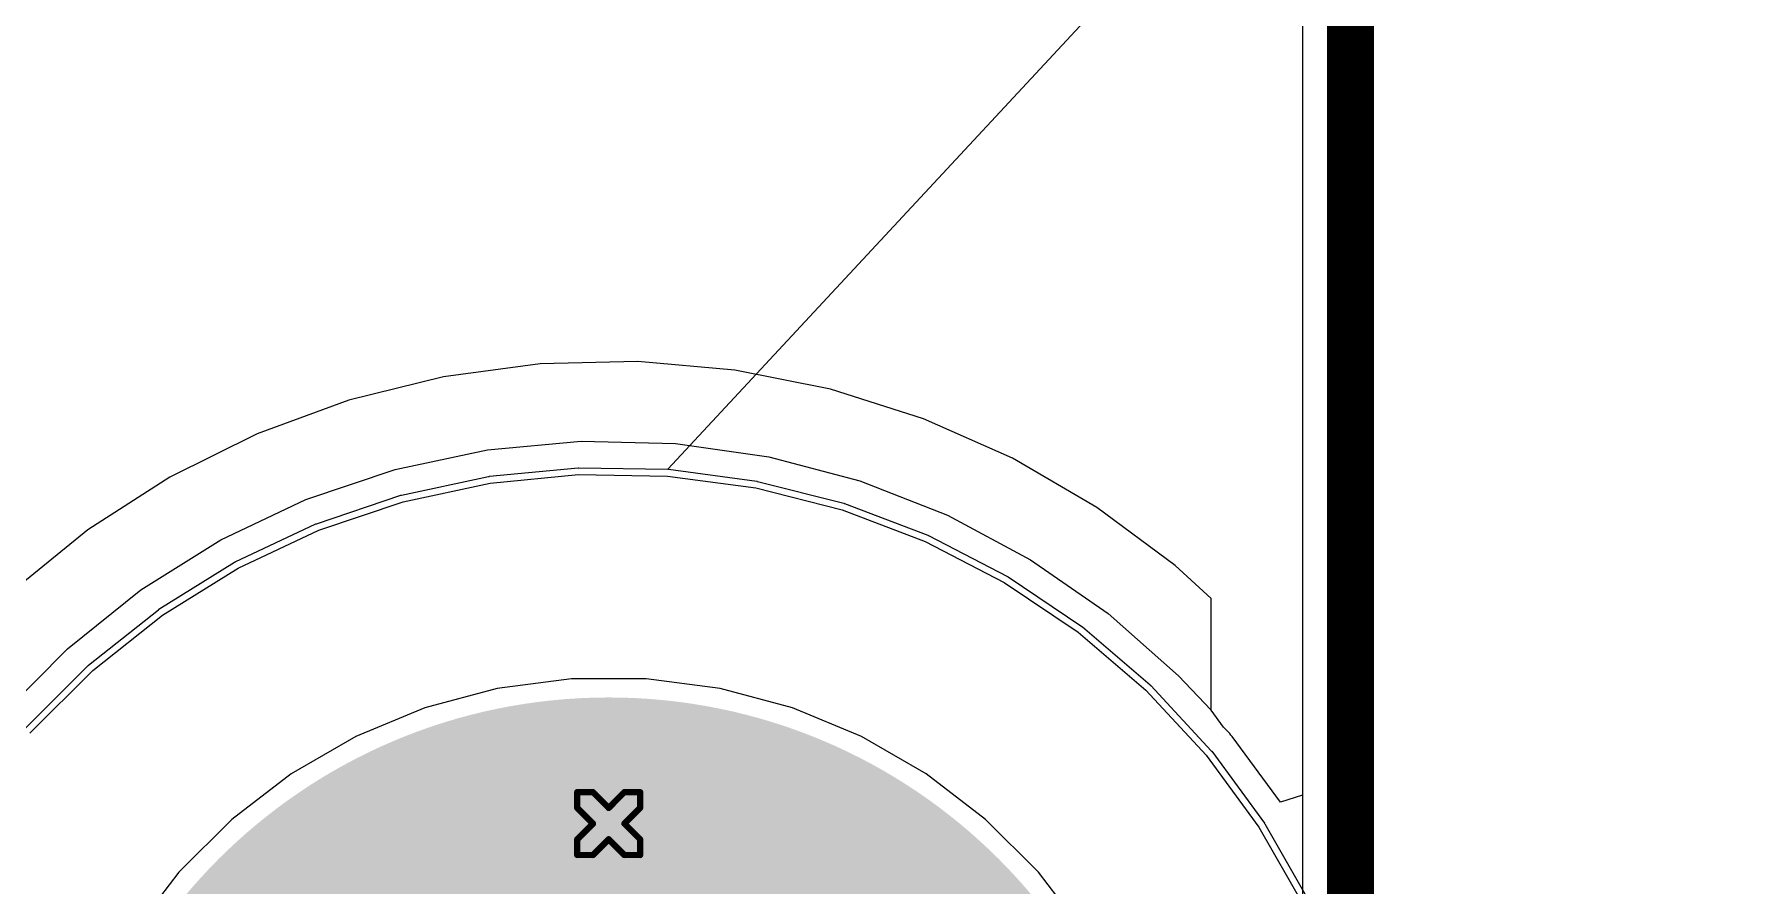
# Model space of a CAD drawing. Header units: inches. Extents: x 0 to 5379, y 0 to 5429.
# Drawn here: x 339.35 to 353.13, y 8.94 to 15.83 of the extents above; entities that cross this region are included whole.
import ezdxf

# ---------------------------------------------------------------- set-up
doc = ezdxf.new("R2010")
doc.units = ezdxf.units.IN
for name, color, linetype in [('Board Outline', 216, 'Continuous'), ('Bottom Layer', 5, 'Continuous'), ('Bottom Solder', 6, 'Continuous'), ('Drill Drawing', 1, 'Continuous'), ('GND01', 16, 'Continuous'), ('GND02', 76, 'Continuous'), ('Multi-Layer', 9, 'Continuous'), ('PWR', 156, 'Continuous'), ('SIG 01', 90, 'Continuous'), ('Top Layer', 1, 'Continuous'), ('Top Solder', 216, 'Continuous'), ('Via Holes', 16, 'Continuous')]:
    doc.layers.add(name, color=color, linetype=linetype)

msp = doc.modelspace()

# ---------------------------------------------------------------- hatches: boundary and pattern name
at = {"layer": 'Bottom Layer'}
h = msp.add_hatch(color=5, dxfattribs=at)
edge = h.paths.add_edge_path()
edge.add_arc((344, 6), 4.36, 0, 360)
h = msp.add_hatch(color=5, dxfattribs=at)
edge = h.paths.add_edge_path()
edge.add_arc((344, 9.442), 0.3, 0, 360)
at = {"layer": 'Bottom Solder'}
h = msp.add_hatch(color=6, dxfattribs=at)
edge = h.paths.add_edge_path()
edge.add_arc((344, 6), 4.462, 0, 360)
h = msp.add_hatch(color=6, dxfattribs=at)
edge = h.paths.add_edge_path()
edge.add_arc((344, 9.442), 0.402, 0, 360)
at = {"layer": 'GND01'}
h = msp.add_hatch(color=16, dxfattribs=at)
edge = h.paths.add_edge_path()
edge.add_arc((344, 6), 4.36, 0, 360)
h = msp.add_hatch(color=16, dxfattribs=at)
edge = h.paths.add_edge_path()
edge.add_arc((344, 9.442), 0.3, 0, 360)
at = {"layer": 'GND02'}
h = msp.add_hatch(color=76, dxfattribs=at)
edge = h.paths.add_edge_path()
edge.add_arc((344, 6), 4.36, 0, 360)
h = msp.add_hatch(color=76, dxfattribs=at)
edge = h.paths.add_edge_path()
edge.add_arc((344, 9.442), 0.3, 0, 360)
at = {"layer": 'Multi-Layer'}
h = msp.add_hatch(color=9, dxfattribs=at)
edge = h.paths.add_edge_path()
edge.add_arc((344, 6), 4.36, 0, 360)
at = {"layer": 'PWR'}
h = msp.add_hatch(color=156, dxfattribs=at)
edge = h.paths.add_edge_path()
edge.add_arc((344, 6), 4.36, 0, 360)
h = msp.add_hatch(color=156, dxfattribs=at)
edge = h.paths.add_edge_path()
edge.add_arc((344, 9.442), 0.3, 0, 360)
at = {"layer": 'SIG 01'}
h = msp.add_hatch(color=90, dxfattribs=at)
edge = h.paths.add_edge_path()
edge.add_arc((344, 6), 4.36, 0, 360)
h = msp.add_hatch(color=90, dxfattribs=at)
edge = h.paths.add_edge_path()
edge.add_arc((344, 9.442), 0.3, 0, 360)
at = {"layer": 'Top Layer'}
h = msp.add_hatch(color=1, dxfattribs=at)
edge = h.paths.add_edge_path()
edge.add_arc((344, 6), 4.36, 0, 360)
h = msp.add_hatch(color=1, dxfattribs=at)
edge = h.paths.add_edge_path()
edge.add_arc((344, 9.442), 0.3, 0, 360)
at = {"layer": 'Top Solder'}
h = msp.add_hatch(color=216, dxfattribs=at)
edge = h.paths.add_edge_path()
edge.add_arc((344, 6), 4.462, 0, 360)
h = msp.add_hatch(color=216, dxfattribs=at)
edge = h.paths.add_edge_path()
edge.add_arc((344, 9.442), 0.402, 0, 360)
at = {"layer": 'Via Holes'}
h = msp.add_hatch(color=7, dxfattribs=at)
edge = h.paths.add_edge_path()
edge.add_arc((344, 9.442), 0.15, 0, 360)

# ---------------------------------------------------------------- linework, layer by layer
at = {"layer": 'Board Outline'}
msp.add_lwpolyline([(350, 0, 0.381, 0.381, 0), (350, 220, 0.381, 0.381, 0)], format="xyseb", dxfattribs=at)
at = {"layer": 'Bottom Layer'}
for p, q in [((349.612, 58.96), (349.612, 9.671)), ((343.446, 13.16), (342.664, 13.056)), ((343.446, 13.16), (342.664, 13.056)), ((344.235, 13.178), (343.446, 13.16)), ((344.235, 13.178), (343.446, 13.16)), ((345.02, 13.109), (344.235, 13.178)), ((345.02, 13.109), (344.235, 13.178)), ((345.794, 12.954), (345.02, 13.109)), ((345.794, 12.954), (345.02, 13.109)), ((342.664, 13.056), (341.898, 12.867)), ((342.664, 13.056), (341.898, 12.867)), ((346.546, 12.715), (345.794, 12.954)), ((346.546, 12.715), (345.794, 12.954)), ((341.898, 12.867), (341.158, 12.595)), ((341.898, 12.867), (341.158, 12.595)), ((347.267, 12.396), (346.546, 12.715)), ((347.267, 12.396), (346.546, 12.715)), ((341.158, 12.595), (340.452, 12.244)), ((341.158, 12.595), (340.452, 12.244)), ((342.274, 12.306), (343.019, 12.464)), ((343.019, 12.464), (343.778, 12.534)), ((343.778, 12.534), (344.54, 12.516)), ((344.54, 12.516), (345.295, 12.409)), ((345.295, 12.409), (346.032, 12.214)), ((341.552, 12.062), (342.274, 12.306)), ((343.041, 12.196), (343.757, 12.265)), ((343.757, 12.265), (344.477, 12.252)), ((347.948, 11.999), (347.267, 12.396)), ((347.948, 11.999), (347.267, 12.396)), ((340.452, 12.244), (339.788, 11.817)), ((340.452, 12.244), (339.788, 11.817)), ((342.337, 12.045), (343.041, 12.196)), ((344.477, 12.252), (345.19, 12.156)), ((345.19, 12.156), (345.888, 11.979)), ((346.032, 12.214), (346.741, 11.936)), ((340.863, 11.736), (341.552, 12.062)), ((341.655, 11.815), (342.337, 12.045)), ((348.583, 11.53), (347.948, 11.999)), ((348.583, 11.53), (347.948, 11.999)), ((345.888, 11.979), (346.561, 11.723)), ((346.741, 11.936), (347.413, 11.576)), ((339.788, 11.817), (339.176, 11.32)), ((339.788, 11.817), (339.176, 11.32)), ((340.217, 11.332), (340.863, 11.736)), ((341.004, 11.508), (341.655, 11.815)), ((346.561, 11.723), (347.2, 11.392)), ((347.413, 11.576), (348.039, 11.141)), ((340.392, 11.128), (341.004, 11.508)), ((348.872, 11.262), (348.583, 11.53)), ((348.872, 11.262), (348.583, 11.53)), ((339.622, 10.856), (340.217, 11.332)), ((347.2, 11.392), (347.797, 10.99)), ((348.872, 10.36), (348.872, 11.262)), ((348.872, 10.759), (348.872, 11.262)), ((339.828, 10.681), (340.392, 11.128)), ((348.039, 11.141), (348.61, 10.637)), ((347.797, 10.99), (348.344, 10.522)), ((339.087, 10.313), (339.622, 10.856)), ((348.872, 10.595), (348.872, 10.759)), ((339.319, 10.172), (339.828, 10.681)), ((348.61, 10.637), (348.872, 10.36)), ((348.344, 10.522), (348.833, 9.994)), ((348.872, 10.36), (348.872, 10.595)), ((348.872, 10.36), (348.872, 10.36)), ((348.974, 10.223), (348.872, 10.36)), ((349.023, 10.17), (348.974, 10.223)), ((349.031, 10.157), (349.023, 10.17)), ((349.042, 10.147), (349.031, 10.157)), ((349.434, 9.614), (349.042, 10.147)), ((348.833, 9.994), (349.259, 9.414)), ((349.612, 9.671), (349.434, 9.614)), ((349.259, 9.414), (349.616, 8.788))]:
    msp.add_line(p, q, dxfattribs=at)
at = {"layer": 'Bottom Solder'}
for p, q in [((344.478, 12.307), (5379.208, 5429.208)), ((343.035, 12.251), (343.752, 12.32)), ((343.752, 12.32), (343.755, 12.319)), ((343.755, 12.319), (343.758, 12.32)), ((343.758, 12.32), (344.478, 12.307)), ((344.478, 12.307), (344.481, 12.306)), ((344.481, 12.306), (344.484, 12.307)), ((344.484, 12.307), (345.198, 12.211)), ((342.325, 12.099), (343.029, 12.25)), ((343.029, 12.25), (343.033, 12.25)), ((343.033, 12.25), (343.035, 12.251)), ((345.198, 12.211), (345.201, 12.209)), ((345.201, 12.209), (345.204, 12.209)), ((345.204, 12.209), (345.902, 12.032)), ((341.637, 11.867), (342.319, 12.098)), ((342.319, 12.098), (342.323, 12.097)), ((342.323, 12.097), (342.325, 12.099)), ((345.902, 12.032), (345.904, 12.03)), ((345.904, 12.03), (345.908, 12.031)), ((345.908, 12.031), (346.581, 11.775)), ((340.98, 11.558), (341.631, 11.865)), ((341.631, 11.865), (341.635, 11.865)), ((341.635, 11.865), (341.637, 11.867)), ((346.581, 11.775), (346.583, 11.772)), ((346.583, 11.772), (346.586, 11.772)), ((346.586, 11.772), (347.225, 11.441)), ((340.363, 11.175), (340.975, 11.555)), ((340.975, 11.555), (340.978, 11.555)), ((340.978, 11.555), (340.98, 11.558)), ((347.225, 11.441), (347.228, 11.438)), ((347.228, 11.438), (347.231, 11.438)), ((347.231, 11.438), (347.828, 11.035)), ((339.794, 10.724), (340.358, 11.171)), ((340.358, 11.171), (340.361, 11.172)), ((340.361, 11.172), (340.363, 11.175)), ((347.828, 11.035), (347.83, 11.033)), ((347.83, 11.033), (347.833, 11.032)), ((347.833, 11.032), (348.38, 10.563)), ((339.28, 10.211), (339.789, 10.72)), ((339.789, 10.72), (339.793, 10.721)), ((339.793, 10.721), (339.794, 10.724)), ((348.38, 10.563), (348.381, 10.56)), ((348.381, 10.56), (348.384, 10.559)), ((348.384, 10.559), (348.874, 10.031)), ((348.874, 10.031), (348.875, 10.028)), ((348.875, 10.028), (348.878, 10.027)), ((348.878, 10.027), (349.304, 9.446)), ((349.304, 9.446), (349.305, 9.443)), ((349.305, 9.443), (349.307, 9.441)), ((349.307, 9.441), (349.664, 8.816))]:
    msp.add_line(p, q, dxfattribs=at)
at = {"layer": 'Drill Drawing'}
for points in [[(343.746, 9.569, 0.0508, 0.0508, 0), (343.746, 9.696, 0.0508, 0.0508, 0)], [(343.746, 9.696, 0.0508, 0.0508, 0), (343.873, 9.696, 0.0508, 0.0508, 0)], [(343.873, 9.696, 0.0508, 0.0508, 0), (344, 9.569, 0.0508, 0.0508, 0)], [(344, 9.569, 0.0508, 0.0508, 0), (344.127, 9.696, 0.0508, 0.0508, 0)], [(344.127, 9.696, 0.0508, 0.0508, 0), (344.254, 9.696, 0.0508, 0.0508, 0)], [(344.254, 9.569, 0.0508, 0.0508, 0), (344.254, 9.696, 0.0508, 0.0508, 0)], [(343.746, 9.569, 0.0508, 0.0508, 0), (343.873, 9.442, 0.0508, 0.0508, 0)], [(344.127, 9.442, 0.0508, 0.0508, 0), (344.254, 9.569, 0.0508, 0.0508, 0)], [(343.746, 9.315, 0.0508, 0.0508, 0), (343.873, 9.442, 0.0508, 0.0508, 0)], [(344.127, 9.442, 0.0508, 0.0508, 0), (344.254, 9.315, 0.0508, 0.0508, 0)], [(343.746, 9.188, 0.0508, 0.0508, 0), (343.746, 9.315, 0.0508, 0.0508, 0)], [(343.873, 9.188, 0.0508, 0.0508, 0), (344, 9.315, 0.0508, 0.0508, 0)], [(344, 9.315, 0.0508, 0.0508, 0), (344.127, 9.188, 0.0508, 0.0508, 0)], [(344.254, 9.188, 0.0508, 0.0508, 0), (344.254, 9.315, 0.0508, 0.0508, 0)], [(343.746, 9.188, 0.0508, 0.0508, 0), (343.873, 9.188, 0.0508, 0.0508, 0)], [(344.127, 9.188, 0.0508, 0.0508, 0), (344.254, 9.188, 0.0508, 0.0508, 0)]]:
    msp.add_lwpolyline(points, format="xyseb", dxfattribs=at)
for points in [[(343.733, 9.696, 0.0254, 0.0254, 1), (343.759, 9.696, 0.0254, 0.0254, 1)], [(343.733, 9.696, 0.0254, 0.0254, 1), (343.759, 9.696, 0.0254, 0.0254, 1)], [(343.86, 9.696, 0.0254, 0.0254, 1), (343.886, 9.696, 0.0254, 0.0254, 1)], [(343.86, 9.696, 0.0254, 0.0254, 1), (343.886, 9.696, 0.0254, 0.0254, 1)], [(344.114, 9.696, 0.0254, 0.0254, 1), (344.14, 9.696, 0.0254, 0.0254, 1)], [(344.114, 9.696, 0.0254, 0.0254, 1), (344.14, 9.696, 0.0254, 0.0254, 1)], [(344.241, 9.696, 0.0254, 0.0254, 1), (344.267, 9.696, 0.0254, 0.0254, 1)], [(344.241, 9.696, 0.0254, 0.0254, 1), (344.267, 9.696, 0.0254, 0.0254, 1)], [(343.733, 9.569, 0.0254, 0.0254, 1), (343.759, 9.569, 0.0254, 0.0254, 1)], [(343.733, 9.569, 0.0254, 0.0254, 1), (343.759, 9.569, 0.0254, 0.0254, 1)], [(343.987, 9.569, 0.0254, 0.0254, 1), (344.013, 9.569, 0.0254, 0.0254, 1)], [(343.987, 9.569, 0.0254, 0.0254, 1), (344.013, 9.569, 0.0254, 0.0254, 1)], [(344.241, 9.569, 0.0254, 0.0254, 1), (344.267, 9.569, 0.0254, 0.0254, 1)], [(344.241, 9.569, 0.0254, 0.0254, 1), (344.267, 9.569, 0.0254, 0.0254, 1)], [(343.86, 9.442, 0.0254, 0.0254, 1), (343.886, 9.442, 0.0254, 0.0254, 1)], [(343.86, 9.442, 0.0254, 0.0254, 1), (343.886, 9.442, 0.0254, 0.0254, 1)], [(344.114, 9.442, 0.0254, 0.0254, 1), (344.14, 9.442, 0.0254, 0.0254, 1)], [(344.114, 9.442, 0.0254, 0.0254, 1), (344.14, 9.442, 0.0254, 0.0254, 1)], [(343.733, 9.315, 0.0254, 0.0254, 1), (343.759, 9.315, 0.0254, 0.0254, 1)], [(343.733, 9.315, 0.0254, 0.0254, 1), (343.759, 9.315, 0.0254, 0.0254, 1)], [(343.987, 9.315, 0.0254, 0.0254, 1), (344.013, 9.315, 0.0254, 0.0254, 1)], [(343.987, 9.315, 0.0254, 0.0254, 1), (344.013, 9.315, 0.0254, 0.0254, 1)], [(344.241, 9.315, 0.0254, 0.0254, 1), (344.267, 9.315, 0.0254, 0.0254, 1)], [(344.241, 9.315, 0.0254, 0.0254, 1), (344.267, 9.315, 0.0254, 0.0254, 1)], [(343.733, 9.188, 0.0254, 0.0254, 1), (343.759, 9.188, 0.0254, 0.0254, 1)], [(343.733, 9.188, 0.0254, 0.0254, 1), (343.759, 9.188, 0.0254, 0.0254, 1)], [(343.86, 9.188, 0.0254, 0.0254, 1), (343.886, 9.188, 0.0254, 0.0254, 1)], [(343.86, 9.188, 0.0254, 0.0254, 1), (343.886, 9.188, 0.0254, 0.0254, 1)], [(344.114, 9.188, 0.0254, 0.0254, 1), (344.14, 9.188, 0.0254, 0.0254, 1)], [(344.114, 9.188, 0.0254, 0.0254, 1), (344.14, 9.188, 0.0254, 0.0254, 1)], [(344.241, 9.188, 0.0254, 0.0254, 1), (344.267, 9.188, 0.0254, 0.0254, 1)], [(344.241, 9.188, 0.0254, 0.0254, 1), (344.267, 9.188, 0.0254, 0.0254, 1)]]:
    msp.add_lwpolyline(points, format="xyseb", close=True, dxfattribs=at)
at = {"layer": 'GND01'}
for p, q in [((349.612, 219.612), (349.612, 0.388)), ((343.698, 10.614), (343.098, 10.535)), ((344.302, 10.614), (343.698, 10.614)), ((344.902, 10.535), (344.302, 10.614)), ((343.098, 10.535), (342.514, 10.379)), ((345.486, 10.379), (344.902, 10.535)), ((342.514, 10.379), (341.955, 10.147)), ((346.045, 10.147), (345.486, 10.379)), ((341.955, 10.147), (341.431, 9.845)), ((346.569, 9.845), (346.045, 10.147)), ((341.431, 9.845), (340.951, 9.476)), ((347.049, 9.476), (346.569, 9.845)), ((340.951, 9.476), (340.524, 9.049)), ((347.476, 9.049), (347.049, 9.476)), ((340.524, 9.049), (340.155, 8.569)), ((347.845, 8.569), (347.476, 9.049))]:
    msp.add_line(p, q, dxfattribs=at)
at = {"layer": 'GND02'}
for p, q in [((349.612, 219.612), (349.612, 0.388)), ((343.698, 10.614), (343.098, 10.535)), ((344.302, 10.614), (343.698, 10.614)), ((344.902, 10.535), (344.302, 10.614)), ((343.098, 10.535), (342.514, 10.379)), ((345.486, 10.379), (344.902, 10.535)), ((342.514, 10.379), (341.955, 10.147)), ((346.045, 10.147), (345.486, 10.379)), ((341.955, 10.147), (341.431, 9.845)), ((346.569, 9.845), (346.045, 10.147)), ((341.431, 9.845), (340.951, 9.476)), ((347.049, 9.476), (346.569, 9.845)), ((340.951, 9.476), (340.524, 9.049)), ((347.476, 9.049), (347.049, 9.476)), ((340.524, 9.049), (340.155, 8.569)), ((347.845, 8.569), (347.476, 9.049))]:
    msp.add_line(p, q, dxfattribs=at)
at = {"layer": 'PWR'}
for p, q in [((349.612, 136.347), (349.612, 0.388)), ((343.698, 10.614), (343.098, 10.535)), ((344.302, 10.614), (343.698, 10.614)), ((344.902, 10.535), (344.302, 10.614)), ((343.098, 10.535), (342.514, 10.379)), ((345.486, 10.379), (344.902, 10.535)), ((342.514, 10.379), (341.955, 10.147)), ((346.045, 10.147), (345.486, 10.379)), ((341.955, 10.147), (341.431, 9.845)), ((346.569, 9.845), (346.045, 10.147)), ((341.431, 9.845), (340.951, 9.476)), ((347.049, 9.476), (346.569, 9.845)), ((340.951, 9.476), (340.524, 9.049)), ((347.476, 9.049), (347.049, 9.476)), ((340.524, 9.049), (340.155, 8.569)), ((347.845, 8.569), (347.476, 9.049))]:
    msp.add_line(p, q, dxfattribs=at)
at = {"layer": 'SIG 01'}
msp.add_line((349.612, 219.612), (349.612, 0.388), dxfattribs=at)
at = {"layer": 'Top Layer'}
for p, q in [((349.612, 72.415), (349.612, 9.671)), ((343.446, 13.16), (342.664, 13.056)), ((343.446, 13.16), (342.664, 13.056)), ((344.235, 13.178), (343.446, 13.16)), ((344.235, 13.178), (343.446, 13.16)), ((345.02, 13.109), (344.235, 13.178)), ((345.02, 13.109), (344.235, 13.178)), ((345.794, 12.954), (345.02, 13.109)), ((345.794, 12.954), (345.02, 13.109)), ((342.664, 13.056), (341.898, 12.867)), ((342.664, 13.056), (341.898, 12.867)), ((346.546, 12.715), (345.794, 12.954)), ((346.546, 12.715), (345.794, 12.954)), ((341.898, 12.867), (341.158, 12.595)), ((341.898, 12.867), (341.158, 12.595)), ((347.267, 12.396), (346.546, 12.715)), ((347.267, 12.396), (346.546, 12.715)), ((341.158, 12.595), (340.452, 12.244)), ((341.158, 12.595), (340.452, 12.244)), ((342.274, 12.306), (343.019, 12.464)), ((343.019, 12.464), (343.778, 12.534)), ((343.778, 12.534), (344.54, 12.516)), ((344.54, 12.516), (345.295, 12.409)), ((345.295, 12.409), (346.032, 12.214)), ((341.552, 12.062), (342.274, 12.306)), ((343.041, 12.196), (343.757, 12.265)), ((343.757, 12.265), (344.477, 12.252)), ((347.948, 11.999), (347.267, 12.396)), ((347.948, 11.999), (347.267, 12.396)), ((340.452, 12.244), (339.788, 11.817)), ((340.452, 12.244), (339.788, 11.817)), ((342.337, 12.045), (343.041, 12.196)), ((344.477, 12.252), (345.19, 12.156)), ((345.19, 12.156), (345.888, 11.979)), ((346.032, 12.214), (346.741, 11.936)), ((340.863, 11.736), (341.552, 12.062)), ((341.655, 11.815), (342.337, 12.045)), ((348.583, 11.53), (347.948, 11.999)), ((348.583, 11.53), (347.948, 11.999)), ((345.888, 11.979), (346.561, 11.723)), ((346.741, 11.936), (347.413, 11.576)), ((339.788, 11.817), (339.176, 11.32)), ((339.788, 11.817), (339.176, 11.32)), ((340.217, 11.332), (340.863, 11.736)), ((341.004, 11.508), (341.655, 11.815)), ((346.561, 11.723), (347.2, 11.392)), ((347.413, 11.576), (348.039, 11.141)), ((340.392, 11.128), (341.004, 11.508)), ((348.872, 11.262), (348.583, 11.53)), ((348.872, 11.262), (348.583, 11.53)), ((339.622, 10.856), (340.217, 11.332)), ((347.2, 11.392), (347.797, 10.99)), ((348.872, 10.36), (348.872, 11.262)), ((348.872, 10.759), (348.872, 11.262)), ((339.828, 10.681), (340.392, 11.128)), ((348.039, 11.141), (348.61, 10.637)), ((347.797, 10.99), (348.344, 10.522)), ((339.087, 10.313), (339.622, 10.856)), ((348.872, 10.595), (348.872, 10.759)), ((339.319, 10.172), (339.828, 10.681)), ((348.61, 10.637), (348.872, 10.36)), ((348.344, 10.522), (348.833, 9.994)), ((348.872, 10.36), (348.872, 10.595)), ((348.872, 10.36), (348.872, 10.36)), ((348.974, 10.223), (348.872, 10.36)), ((349.023, 10.17), (348.974, 10.223)), ((349.031, 10.157), (349.023, 10.17)), ((349.042, 10.147), (349.031, 10.157)), ((349.434, 9.614), (349.042, 10.147)), ((348.833, 9.994), (349.259, 9.414)), ((349.612, 9.671), (349.434, 9.614)), ((349.259, 9.414), (349.616, 8.788))]:
    msp.add_line(p, q, dxfattribs=at)
at = {"layer": 'Top Solder'}
for p, q in [((344.478, 12.307), (5379.208, 5429.208)), ((343.035, 12.251), (343.752, 12.32)), ((343.752, 12.32), (343.755, 12.319)), ((343.755, 12.319), (343.758, 12.32)), ((343.758, 12.32), (344.478, 12.307)), ((344.478, 12.307), (344.481, 12.306)), ((344.481, 12.306), (344.484, 12.307)), ((344.484, 12.307), (345.198, 12.211)), ((342.325, 12.099), (343.029, 12.25)), ((343.029, 12.25), (343.033, 12.25)), ((343.033, 12.25), (343.035, 12.251)), ((345.198, 12.211), (345.201, 12.209)), ((345.201, 12.209), (345.204, 12.209)), ((345.204, 12.209), (345.902, 12.032)), ((341.637, 11.867), (342.319, 12.098)), ((342.319, 12.098), (342.323, 12.097)), ((342.323, 12.097), (342.325, 12.099)), ((345.902, 12.032), (345.904, 12.03)), ((345.904, 12.03), (345.908, 12.031)), ((345.908, 12.031), (346.581, 11.775)), ((340.98, 11.558), (341.631, 11.865)), ((341.631, 11.865), (341.635, 11.865)), ((341.635, 11.865), (341.637, 11.867)), ((346.581, 11.775), (346.583, 11.772)), ((346.583, 11.772), (346.586, 11.772)), ((346.586, 11.772), (347.225, 11.441)), ((340.363, 11.175), (340.975, 11.555)), ((340.975, 11.555), (340.978, 11.555)), ((340.978, 11.555), (340.98, 11.558)), ((347.225, 11.441), (347.228, 11.438)), ((347.228, 11.438), (347.231, 11.438)), ((347.231, 11.438), (347.828, 11.035)), ((339.794, 10.724), (340.358, 11.171)), ((340.358, 11.171), (340.361, 11.172)), ((340.361, 11.172), (340.363, 11.175)), ((347.828, 11.035), (347.83, 11.033)), ((347.83, 11.033), (347.833, 11.032)), ((347.833, 11.032), (348.38, 10.563)), ((339.28, 10.211), (339.789, 10.72)), ((339.789, 10.72), (339.793, 10.721)), ((339.793, 10.721), (339.794, 10.724)), ((348.38, 10.563), (348.381, 10.56)), ((348.381, 10.56), (348.384, 10.559)), ((348.384, 10.559), (348.874, 10.031)), ((348.874, 10.031), (348.875, 10.028)), ((348.875, 10.028), (348.878, 10.027)), ((348.878, 10.027), (349.304, 9.446)), ((349.304, 9.446), (349.305, 9.443)), ((349.305, 9.443), (349.307, 9.441)), ((349.307, 9.441), (349.664, 8.816))]:
    msp.add_line(p, q, dxfattribs=at)

doc.saveas('drawing.dxf')
